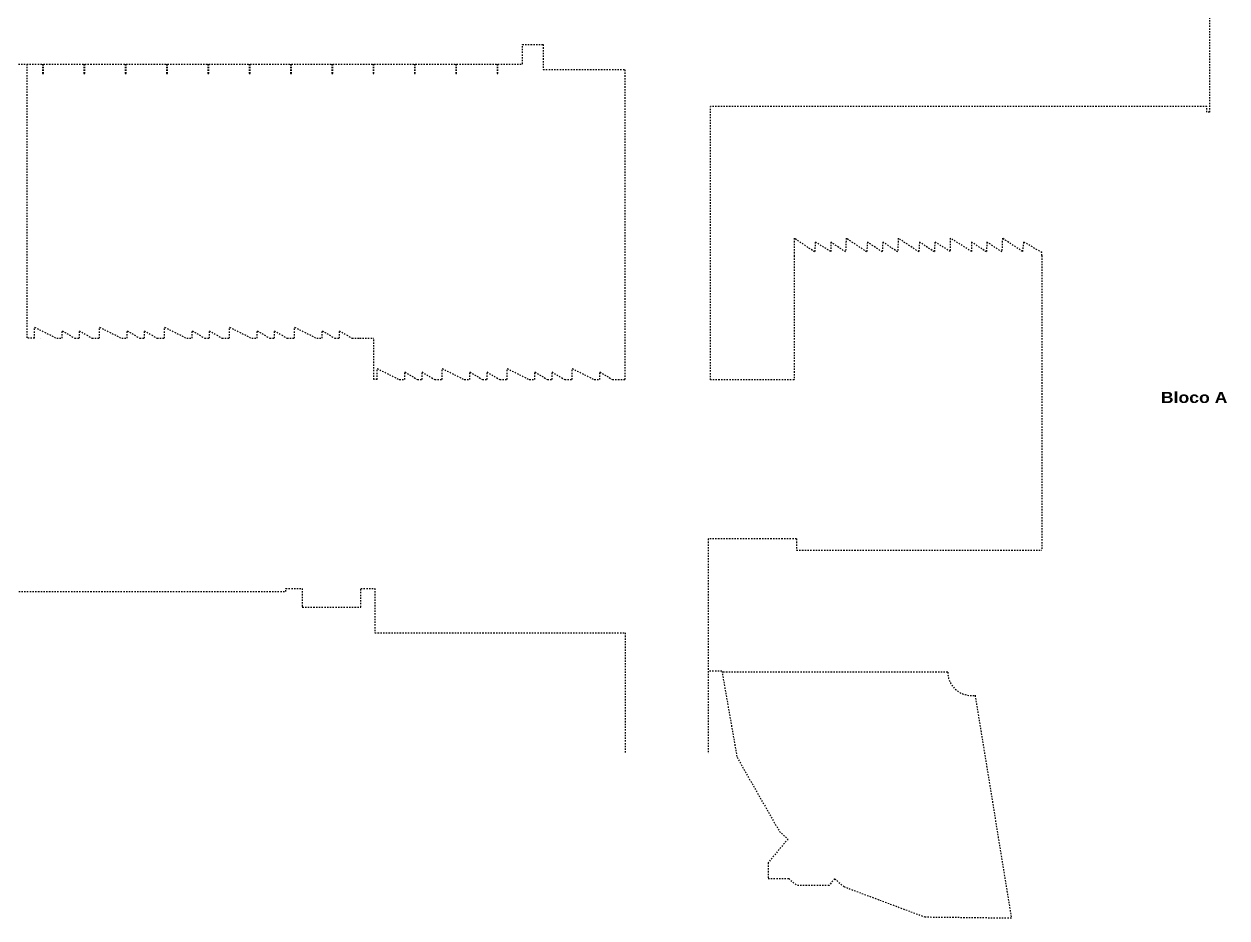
# Model space of a CAD drawing. Extents: x -163 to 27, y -22 to 134.
# Drawn here: x -67.8 to 19.6, y -22.1 to 42.8 of the extents above; entities that cross this region are included whole.
import ezdxf

# ---------------------------------------------------------------- set-up
doc = ezdxf.new("R2010")
doc.units = 0
doc.header["$LTSCALE"] = 0.02
doc.header["$MEASUREMENT"] = 0
doc.linetypes.add('HIDDEN', pattern=[0.375, 0.25, -0.125])
doc.layers.add('PROJ', color=1, linetype='HIDDEN')
doc.layers.add('TEXTO-CARIMBO-EDITAVEL', color=3, linetype='CONTINUOUS')
doc.styles.add('ARIAL', font='')
doc.styles.get('ARIAL').set_extended_font_data('Arial Black')

# ---------------------------------------------------------------- blocks, each defined once
blk = doc.blocks.new('BRISEPRJ')
at = {"layer": 'PROJ'}
for p, q in [((0, 0), (0, 0.8)), ((0, 0.8), (1.6, 0)), ((2, 0), (2, 0.55)), ((2, 0.55), (2.917, 0)), ((3.25, 0), (3.25, 0.55)), ((3.25, 0.55), (4.167, 0)), ((4.167, 0), (4.72, 0)), ((1.6, 0), (2, 0)), ((2.917, 0), (3.25, 0))]:
    blk.add_line(p, q, dxfattribs=at)
blk = doc.blocks.new('PRJ')
at = {"layer": 'PROJ'}
for p, q in [((-18, 1.266), (-18, 0)), ((-16.5, 0.271), (-18, 1.266)), ((-16.462, 0.99), (-16.5, 0.271)), ((-15.34, 0.3), (-16.462, 0.99)), ((-15.34, 0.99), (-15.34, 0.3)), ((-14.257, 0.271), (-15.34, 0.99)), ((-14.218, 1.266), (-14.257, 0.271)), ((-12.718, 0.271), (-14.218, 1.266)), ((-12.679, 0.99), (-12.718, 0.271)), ((-11.596, 0.271), (-12.679, 0.99)), ((-11.558, 0.99), (-11.596, 0.271)), ((-10.474, 0.271), (-11.558, 0.99)), ((-10.436, 1.266), (-10.474, 0.271)), ((-8.936, 0.271), (-10.436, 1.266)), ((-8.897, 0.99), (-8.936, 0.271)), ((-7.814, 0.271), (-8.897, 0.99)), ((-7.776, 0.99), (-7.814, 0.271)), ((-6.654, 0.3), (-7.776, 0.99)), ((-6.654, 1.266), (-6.654, 0.3)), ((-5.115, 0.3), (-6.654, 1.266)), ((-5.115, 0.99), (-5.115, 0.3)), ((-4.032, 0.271), (-5.115, 0.99)), ((-3.994, 0.99), (-4.032, 0.271)), ((-2.91, 0.271), (-3.994, 0.99)), ((-2.872, 1.266), (-2.91, 0.271)), ((-1.416, 0.3), (-2.872, 1.266)), ((-1.333, 0.99), (-1.416, 0.3)), ((0, 0.234), (-1.333, 0.99)), ((0, 0), (0, 0.234))]:
    blk.add_line(p, q, dxfattribs=at)

msp = doc.modelspace()

# ---------------------------------------------------------------- linework, layer by layer
at = {"layer": 'PROJ'}
for p, q in [((-31.605, 39.92), (-31.605, 41.334)), ((-31.605, 41.334), (-30.095, 41.334)), ((-30.095, 41.334), (-30.095, 39.522)), ((-69.6, 39.92), (-66.44, 39.92)), ((-67.6, 39.92), (-67.6, 20)), ((-66.44, 39.92), (-66.44, 39.22)), ((-66.38, 39.22), (-66.38, 39.92)), ((-66.38, 39.92), (-63.44, 39.92)), ((-63.44, 39.92), (-63.44, 39.22)), ((-63.38, 39.22), (-63.38, 39.92)), ((-63.38, 39.92), (-60.44, 39.92)), ((-60.44, 39.92), (-60.44, 39.22)), ((-60.38, 39.22), (-60.38, 39.92)), ((-60.38, 39.92), (-57.44, 39.92)), ((-57.44, 39.92), (-57.44, 39.22)), ((-57.38, 39.22), (-57.38, 39.92)), ((-57.38, 39.92), (-54.44, 39.92)), ((-54.44, 39.92), (-54.44, 39.22)), ((-54.38, 39.22), (-54.38, 39.92)), ((-54.38, 39.92), (-51.44, 39.92)), ((-51.44, 39.92), (-51.44, 39.22)), ((-51.38, 39.22), (-51.38, 39.92)), ((-51.38, 39.92), (-48.44, 39.92)), ((-48.44, 39.92), (-48.44, 39.22)), ((-48.38, 39.22), (-48.38, 39.92)), ((-48.38, 39.92), (-45.44, 39.92)), ((-45.44, 39.92), (-45.44, 39.22)), ((-45.38, 39.22), (-45.38, 39.92)), ((-45.38, 39.92), (-42.44, 39.92)), ((-42.44, 39.92), (-42.44, 39.22)), ((-42.38, 39.22), (-42.38, 39.92)), ((-42.38, 39.92), (-39.44, 39.92)), ((-39.44, 39.92), (-39.44, 39.22)), ((-39.38, 39.22), (-39.38, 39.92)), ((-39.38, 39.92), (-36.44, 39.92)), ((-36.44, 39.92), (-36.44, 39.22)), ((-36.38, 39.22), (-36.38, 39.92)), ((-36.38, 39.92), (-33.44, 39.92)), ((-33.44, 39.92), (-33.44, 39.22)), ((-33.38, 39.22), (-33.38, 39.92)), ((-33.38, 39.92), (-31.605, 39.92)), ((-30.095, 39.522), (-24.14, 39.52)), ((-24.14, 17), (-24.14, 39.52)), ((-66.44, 39.22), (-66.38, 39.22)), ((-63.44, 39.22), (-63.38, 39.22)), ((-60.44, 39.22), (-60.38, 39.22)), ((-57.44, 39.22), (-57.38, 39.22)), ((-54.44, 39.22), (-54.38, 39.22)), ((-51.44, 39.22), (-51.38, 39.22)), ((-48.44, 39.22), (-48.38, 39.22)), ((-45.44, 39.22), (-45.38, 39.22)), ((-42.44, 39.22), (-42.38, 39.22)), ((-39.44, 39.22), (-39.38, 39.22)), ((-36.44, 39.22), (-36.41, 39.22)), ((-36.41, 39.22), (-36.38, 39.22)), ((-33.44, 39.22), (-33.38, 39.22)), ((-17.945, 16.975), (-17.945, 36.835)), ((-11.875, 26), (-11.875, 16.975)), ((6.125, 26), (6.125, 4.6)), ((-67.02, 20), (-67.6, 20)), ((-66.58, 20), (-66.58, 20)), ((-43.42, 20), (-42.395, 20)), ((-42.395, 17), (-42.395, 20)), ((-27.98, 17), (-27.98, 17.8)), ((-27.98, 17.8), (-26.38, 17)), ((-25.98, 17), (-25.98, 17.55)), ((-25.98, 17.55), (-25.063, 17)), ((-42.14, 17), (-42.395, 17)), ((-26.38, 17), (-25.98, 17)), ((-25.063, 17), (-24.14, 17)), ((-11.875, 16.975), (-17.945, 16.975)), ((-18.12, 5.425), (-18.12, -10.175)), ((-11.7, 5.425), (-18.12, 5.425)), ((-17.115, -4.175), (-18.12, -4.175)), ((-17.115, -4.175), (-16.019, -10.439)), ((-0.72, -4.245), (-17.103, -4.245)), ((1.269, -5.936), (3.903, -22.106)), ((-16.019, -10.439), (-12.939, -15.822)), ((-12.319, -16.376), (-13.761, -18.095)), ((-12.939, -15.822), (-12.319, -16.376)), ((-13.761, -18.095), (-13.761, -19.245)), ((-13.761, -19.245), (-12.261, -19.245)), ((-12.261, -19.245), (-11.681, -19.74)), ((-9.333, -19.74), (-11.681, -19.74)), ((-8.93, -19.26), (-9.333, -19.74)), ((-8.93, -19.26), (-8.259, -19.833)), ((-8.259, -19.833), (-2.385, -22.032)), ((-2.385, -22.032), (3.903, -22.106))]:
    msp.add_line(p, q, dxfattribs=at)
at = {"layer": 'PROJ', "linetype": 'HIDDEN'}
for p, q in [((-11.7, 5.425), (-11.7, 4.6)), ((-11.7, 4.6), (6.125, 4.6))]:
    msp.add_line(p, q, dxfattribs=at)
at = {"layer": 'PROJ'}
for points in [[(18.3, 57.31), (18.3, 36.41), (18.1, 36.41), (18.1, 36.835), (-17.945, 36.835), (-17.945, 36.835)], [(-84.58, 1.6), (-48.78, 1.6), (-48.78, 1.825), (-47.585, 1.825), (-47.585, 0.475), (-43.335, 0.475), (-43.335, 1.825), (-42.315, 1.825), (-42.315, -1.4), (-24.14, -1.4), (-24.14, -10.175)]]:
    msp.add_lwpolyline(points, dxfattribs=at)
msp.add_arc((1.015, -4.22), 1.735, 180.8256, 278.4244, dxfattribs=at)

# ---------------------------------------------------------------- block references
for name, p in [('PRJ', (6.125, 26)), ('BRISEPRJ', (-67.02, 20)), ('BRISEPRJ', (-62.3, 20)), ('BRISEPRJ', (-57.58, 20)), ('BRISEPRJ', (-52.86, 20)), ('BRISEPRJ', (-48.14, 20)), ('BRISEPRJ', (-42.14, 17)), ('BRISEPRJ', (-37.42, 17)), ('BRISEPRJ', (-32.7, 17))]:
    msp.add_blockref(name, p, dxfattribs=at)

# ---------------------------------------------------------------- texts
at = {"layer": 'TEXTO-CARIMBO-EDITAVEL', "ltscale": 0.35, "style": 'ARIAL'}
msp.add_text('Bloco A', height=0.8, dxfattribs=at).set_placement((14.76, 15.3))

doc.saveas('drawing.dxf')
